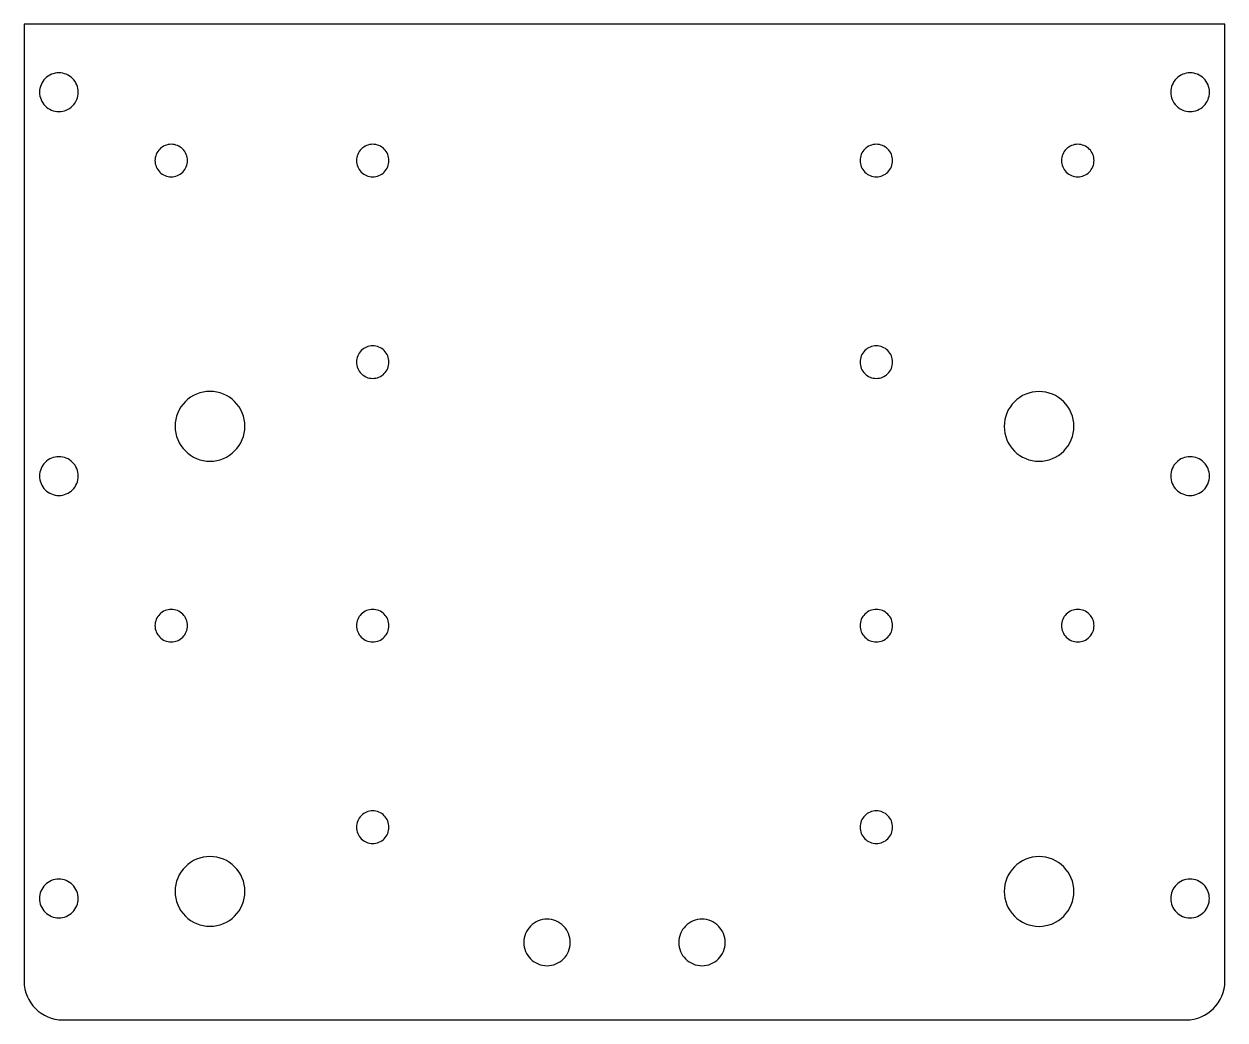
# Model space of a CAD drawing. Extents: x -5 to 150, y 0 to 128.
import ezdxf

# ---------------------------------------------------------------- set-up
doc = ezdxf.new("R2010")
doc.units = 0
doc.layers.add('LAYER0', color=7, linetype='CONTINUOUS')

msp = doc.modelspace()

# ---------------------------------------------------------------- linework, layer by layer
at = {"layer": 'LAYER0'}
for points in [[(-5, 128.48), (-5, 5, 0.410242), (0, 0), (145, 0, 0.405776), (150, 5), (150, 128.49)], [(-0.5, 122.19, 0.414214), (-3, 119.69, 0.414214), (-0.5, 117.19, 0.414214), (2, 119.69, 0.414214)], [(145.5, 122.19, 0.414214), (143, 119.69, 0.414214), (145.5, 117.19, 0.414214), (148, 119.69, 0.414214)], [(14, 112.97, 0.414214), (11.9, 110.87, 0.414214), (14, 108.77, 0.414214), (16.1, 110.87, 0.414214)], [(40, 112.97, 0.414214), (37.9, 110.87, 0.414214), (40, 108.77, 0.414214), (42.1, 110.87, 0.414214)], [(105, 112.97, 0.414214), (102.9, 110.87, 0.414214), (105, 108.77, 0.414214), (107.1, 110.87, 0.414214)], [(131, 112.97, 0.414214), (128.9, 110.87, 0.414214), (131, 108.77, 0.414214), (133.1, 110.87, 0.414214)], [(40, 86.97, 0.414214), (37.9, 84.87, 0.414214), (40, 82.77, 0.414214), (42.1, 84.87, 0.414214)], [(105, 86.97, 0.414214), (102.9, 84.87, 0.414214), (105, 82.77, 0.414214), (107.1, 84.87, 0.414214)], [(19, 81.09, 0.414214), (14.5, 76.59, 0.414214), (19, 72.09, 0.414214), (23.5, 76.59, 0.414214)], [(126, 81.08, 0.414214), (121.5, 76.58, 0.414214), (126, 72.08, 0.414214), (130.5, 76.58, 0.414214)], [(-0.5, 72.67, 0.414214), (-3, 70.17, 0.414214), (-0.5, 67.67, 0.414214), (2, 70.17, 0.414214)], [(145.5, 72.67, 0.414214), (143, 70.17, 0.414214), (145.5, 67.67, 0.414214), (148, 70.17, 0.414214)], [(14, 52.97, 0.414214), (11.9, 50.87, 0.414214), (14, 48.77, 0.414214), (16.1, 50.87, 0.414214)], [(40, 52.97, 0.414214), (37.9, 50.87, 0.414214), (40, 48.77, 0.414214), (42.1, 50.87, 0.414214)], [(105, 52.97, 0.414214), (102.9, 50.87, 0.414214), (105, 48.77, 0.414214), (107.1, 50.87, 0.414214)], [(131, 52.97, 0.414214), (128.9, 50.87, 0.414214), (131, 48.77, 0.414214), (133.1, 50.87, 0.414214)], [(40, 26.97, 0.414214), (37.9, 24.87, 0.414214), (40, 22.77, 0.414214), (42.1, 24.87, 0.414214)], [(105, 26.97, 0.414214), (102.9, 24.87, 0.414214), (105, 22.77, 0.414214), (107.1, 24.87, 0.414214)], [(19, 21.09, 0.414214), (14.5, 16.59, 0.414214), (19, 12.09, 0.414214), (23.5, 16.59, 0.414214)], [(126, 21.08, 0.414214), (121.5, 16.58, 0.414214), (126, 12.08, 0.414214), (130.5, 16.58, 0.414214)], [(-0.51, 18.17, 0.414214), (-3.01, 15.67, 0.414214), (-0.51, 13.17, 0.414214), (1.99, 15.67, 0.414214)], [(145.49, 18.17, 0.414214), (142.99, 15.67, 0.414214), (145.49, 13.17, 0.414214), (147.99, 15.67, 0.414214)], [(62.5, 13, 0.414214), (59.5, 10, 0.414214), (62.5, 7, 0.414214), (65.5, 10, 0.414214)], [(82.5, 13, 0.414214), (79.5, 10, 0.414214), (82.5, 7, 0.414214), (85.5, 10, 0.414214)]]:
    msp.add_lwpolyline(points, format="xyb", close=True, dxfattribs=at)

doc.saveas('drawing.dxf')
